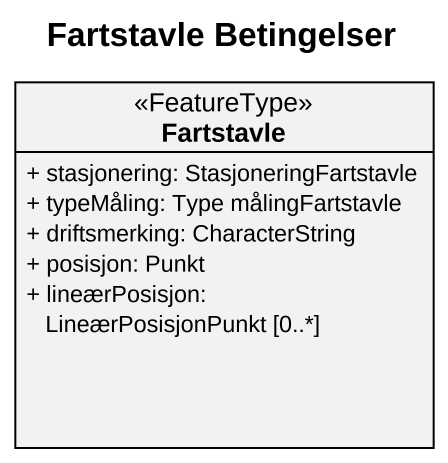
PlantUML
@startuml
title Fartstavle Betingelser
hide circle
hide empty members
skinparam classAttributeIconSize 0
class Fartstavle <<FeatureType>> {
  + stasjonering: StasjoneringFartstavle
  + typeMåling: Type målingFartstavle
  + driftsmerking: CharacterString
  + posisjon: Punkt
  + lineærPosisjon: LineærPosisjonPunkt [0..*]
}
@enduml
